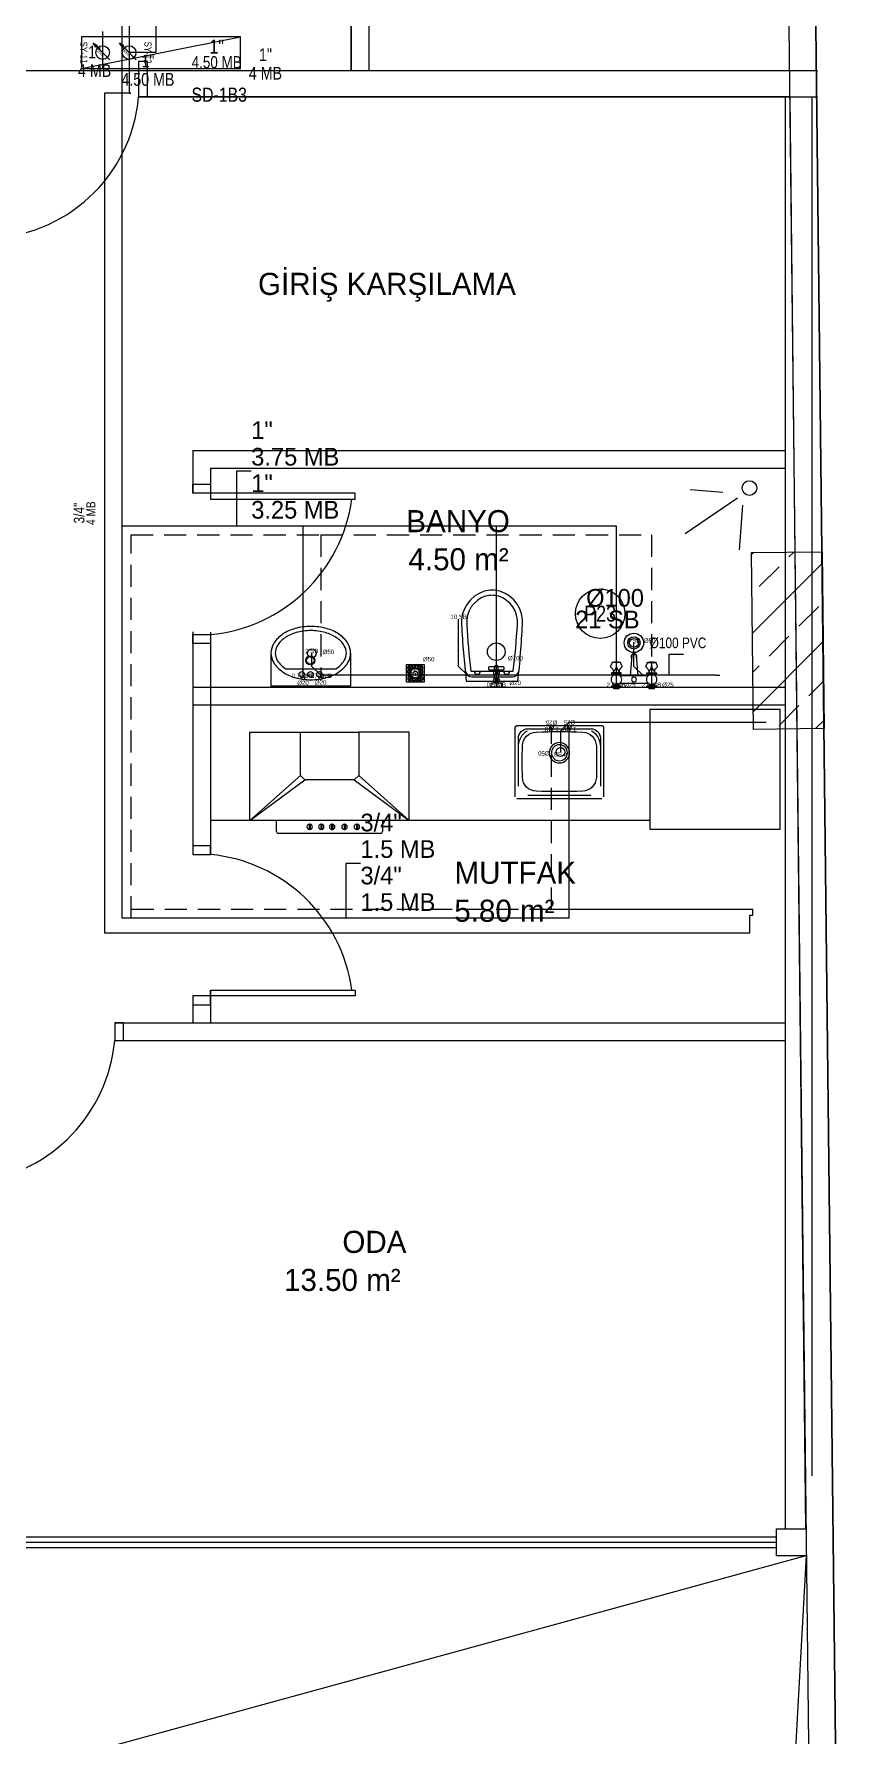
# Model space of a CAD drawing. Header units: centimetres. Extents: x 247996 to 315152, y -468471 to -440326.
# Drawn here: x 256043 to 256500, y -442834 to -441872 of the extents above; entities that cross this region are included whole.
import ezdxf
from ezdxf.enums import TextEntityAlignment as Align

# ---------------------------------------------------------------- set-up
doc = ezdxf.new("R2010")
doc.units = ezdxf.units.CM
doc.linetypes.add('0', pattern=[500, 500])
doc.linetypes.add('BASMA HATTI', pattern=[0.375, 0.25, -0.125])
for name, color, linetype in [('SCOTT-MD-YUK-BIRIMI', 7, 'CONTINUOUS'), ('SCOTT-MKDU0', 50, 'CONTINUOUS'), ('SCOTT-MTY-PISSU-KOLON', 211, 'Continuous'), ('SCOTT-MTY-PISSU-KOLONNO', 211, 'Continuous'), ('SCOTT-MTY-SAYAC', 3, 'Continuous'), ('SCOTT-MTY-SIRKULASYON-BORU', 31, 'Continuous'), ('SCOTT-MTY-TEFRIS', 15, 'CONTINUOUS'), ('SCOTT-MTY-VANA', 1, 'Continuous'), ('SCOTT-MTY-YUK-BIRIMI', 7, 'CONTINUOUS')]:
    doc.layers.add(name, color=color, linetype=linetype)
for name, color, linetype, lineweight in [('SCOTT-MTY-PISSU-BORU-TAVANDAN', 6, 'PISSU HATTI', 30), ('SCOTT-MTY-PISSU-CAP', 211, 'CONTINUOUS', 30), ('SCOTT-MTY-SICAKSU-BORU', 1, 'BASMA HATTI', 30), ('SCOTT-MTY-SOGUKSU-BORU', 5, '0', 30), ('SCOTT-MTY-TEMIZSU-CAP', 101, 'CONTINUOUS', 30)]:
    doc.layers.add(name, color=color, linetype=linetype, lineweight=lineweight)
doc.styles.add('CAP', font='wturkce.SHX', dxfattribs={"width": 0.65})
doc.styles.add('MtXpl_Comic_Sans_MS', font='comic.ttf')
doc.styles.add('MTY_CAP', font='wturkce.SHX', dxfattribs={"width": 0.65})
doc.styles.add('ROTAS', font='arial.ttf')
doc.linetypes.add('PISSU HATTI', pattern='A,0.5,0.5,["(",Standard,S=0.1,R=0,X=-0.01,Y=-0.036],-0.05', length=0.9)

# ---------------------------------------------------------------- blocks, each defined once
blk = doc.blocks.new('T-DOLAP')
blk.add_line((-45, -9), (45, 9))
blk.add_lwpolyline([(-45, -9), (45, -9), (45, 9), (-45, 9)], close=True)
blk = doc.blocks.new('MTY-SU SAYACI')
at = {"layer": 'SCOTT-MTY-VANA'}
blk.add_hatch(color=256, dxfattribs=at).paths.add_polyline_path([(9.8, 9.8), (5.6, 7), (7, 5.6)])
for p, q in [((-7.3, -7.3), (6.3, 6.3)), ((5.6, 7), (9.8, 9.8)), ((7, 5.6), (5.6, 7)), ((7, 5.6), (9.8, 9.8))]:
    blk.add_line(p, q, dxfattribs=at)
blk.add_circle((0, 0), 7, dxfattribs=at)
blk.add_attdef('CAP', (-2.3, -1.2), '', height=2.5, rotation=45, dxfattribs=at)
blk = doc.blocks.new('T-KOLON-P')
for radius in [5.5, 3.5]:
    blk.add_circle((0, 0), radius)
blk = doc.blocks.new('SUZGEC1')
at = {"layer": 'SCOTT-MTY-TEFRIS'}
blk.add_lwpolyline([(-5, -5), (-5, 5), (5, 5), (5, -5)], close=True, dxfattribs=at)
for points in [[(-4.33, 3.86), (-1.99, 1.52, 0.029484), (-2.15, 1.27), (-4.33, 2.48)], [(-2.48, 0.33), (-4.33, 0.33), (-4.33, 1.72), (-2.41, 0.65, 0.032775)], [(-3.86, 4.33), (-2.48, 4.33), (-1.27, 2.15, 0.029484), (-1.52, 1.99)], [(-0.65, 2.41, -0.032775), (-0.33, 2.48), (-0.33, 4.33), (-1.72, 4.33)], [(0.33, 2.48), (0.33, 4.33), (1.72, 4.33), (0.65, 2.41, 0.032775)], [(1.27, 2.15), (2.48, 4.33), (3.86, 4.33), (1.52, 1.99, 0.029484)], [(4.33, 3.86), (1.99, 1.52, -0.029484), (2.15, 1.27), (4.33, 2.48)], [(4.33, 0.33), (4.33, 1.72), (2.41, 0.65, -0.032775), (2.48, 0.33)], [(-2.48, -0.33), (-4.33, -0.33), (-4.33, -1.72), (-2.41, -0.65, -0.032775)], [(-4.33, -3.86), (-1.99, -1.52, -0.029484), (-2.15, -1.27), (-4.33, -2.48)], [(-3.86, -4.33), (-2.48, -4.33), (-1.27, -2.15, -0.029484), (-1.52, -1.99)], [(-0.33, -4.33), (-1.72, -4.33), (-0.65, -2.41, 0.032775), (-0.33, -2.48)], [(0.33, -2.48), (0.33, -4.33), (1.72, -4.33), (0.65, -2.41, -0.032775)], [(2.48, -4.33), (1.27, -2.15, 0.029484), (1.52, -1.99), (3.86, -4.33)], [(4.33, -2.48), (4.33, -3.86), (1.99, -1.52, 0.029484), (2.15, -1.27)], [(4.33, -0.33), (4.33, -1.72), (2.41, -0.65, 0.032775), (2.48, -0.33)]]:
    blk.add_lwpolyline(points, format="xyb", close=True, dxfattribs=at)
blk.add_circle((0, 0), 1.25, dxfattribs=at)
at = {"layer": 'SCOTT-MD-YUK-BIRIMI', "color": 6, "style": 'CAP'}
blk.add_attdef('PS', text='', height=2.5, dxfattribs=at).set_placement((0, 0), align=Align.CENTER)
blk.add_attdef('PSCP', (4.29, 6.72), '', height=2.5, dxfattribs=at)
blk = doc.blocks.new('EVIYE1')
at = {"layer": 'SCOTT-MTY-TEFRIS', "color": 6}
blk.add_circle((0, 15), 2.5, dxfattribs=at)
at = {"layer": 'SCOTT-MTY-TEFRIS', "color": 3, "ltscale": 10}
blk.add_circle((-5, 1), 1, dxfattribs=at)
at = {"layer": 'SCOTT-MTY-TEFRIS', "color": 1, "ltscale": 10}
blk.add_circle((5, 1), 1, dxfattribs=at)
at = {"layer": 'SCOTT-MD-YUK-BIRIMI', "color": 6, "style": 'CAP'}
blk.add_attdef('PS', text='', height=2.5, dxfattribs=at).set_placement((0, 15), align=Align.CENTER)
blk.add_attdef('PSCP', (6.08, 14.48), '', height=2.5, dxfattribs=at)
at = {"layer": 'SCOTT-MD-YUK-BIRIMI', "color": 3, "style": 'CAP'}
for tag, p in [('SO', (-5, 1)), ('SOCP', (-5, -2.99))]:
    blk.add_attdef(tag, text='', height=2.5, dxfattribs=at).set_placement(p, align=Align.CENTER)
at = {"layer": 'SCOTT-MD-YUK-BIRIMI', "color": 1, "style": 'CAP'}
for tag, p in [('SC', (5, 1)), ('SCCP', (5, -2.8))]:
    blk.add_attdef(tag, text='', height=2.5, dxfattribs=at).set_placement(p, align=Align.CENTER)
blk = doc.blocks.new('KLOZET1')
at = {"layer": 'SCOTT-MTY-TEFRIS', "color": 15}
blk.add_lwpolyline([(-3.88, 11.44, 0.414214), (-4.52, 10.8), (-4.52, 10.3, 0.414214), (-3.88, 9.66), (3.88, 9.66, 0.414214), (4.52, 10.3), (4.52, 10.8, 0.414214), (3.88, 11.44)], format="xyb", close=True, dxfattribs=at)
at = {"layer": 'SCOTT-MTY-TEFRIS', "color": 15, "elevation": 0}
for points in [[(-1, 10.3), (-1, 10.8, -0.414214), (-0.36, 11.44)], [(1, 10.3), (1, 10.8, 0.414214), (0.36, 11.44)]]:
    blk.add_lwpolyline(points, format="xyb", dxfattribs=at)
at = {"layer": 'SCOTT-MTY-TEFRIS', "color": 15}
for points in [[(-0.76, 11.45), (0.76, 11.45), (0.76, 11.98), (-0.76, 11.98)], [(-0.76, 8.88), (0.76, 8.88), (0.76, 9.66), (-0.76, 9.66)], [(3, 0), (-3, 0), (-3, 2.32), (3, 2.32)]]:
    blk.add_lwpolyline(points, close=True, dxfattribs=at)
for points in [[(-1.61, 8.64), (-1.61, 7.54)], [(-1.61, 4.45), (-1.61, 3.35)], [(-1.35, 3.17), (-1.35, 2.32), (1.42, 2.32), (1.42, 3.17)], [(-1.21, 7.21), (-1.21, 4.8)], [(1.13, 8.88), (-1.06, 8.88)], [(-1.06, 7.3), (1.13, 7.3)], [(1.13, 4.69), (-1.06, 4.69)], [(-1.06, 3.11), (1.13, 3.11)], [(-0.51, 8.64), (-0.51, 7.54)], [(-0.51, 4.45), (-0.51, 3.35)], [(0.58, 8.64), (0.58, 7.54)], [(0.58, 4.45), (0.58, 3.35)], [(1.28, 4.8), (1.28, 5.24), (1.28, 7.21)], [(1.68, 8.64), (1.68, 7.54)], [(1.68, 4.45), (1.68, 3.35)]]:
    blk.add_lwpolyline(points, dxfattribs=at)
at = {"layer": 'SCOTT-MTY-TEFRIS', "color": 6}
blk.add_circle((0, 20), 5, dxfattribs=at)
at = {"layer": 'SCOTT-MTY-TEFRIS', "color": 15}
for centre, radius, start, end in [((-0.36, 10.3, 0), 0.641, 179.99985, 270.00006), ((0.36, 10.3, 0), 0.641, 270.00006, 0), ((-1.06, 8.15), 0.734, 41.75917, 138.24096), ((-1.06, 8.03), 0.734, 221.7593, 318.24081), ((-1.06, 3.96), 0.734, 41.75917, 138.24096), ((-1.06, 3.84), 0.734, 221.7593, 318.24081), ((0.04, 8.15), 0.734, 41.75917, 138.24096), ((0.04, 8.03), 0.734, 221.7593, 318.24081), ((0.04, 3.96), 0.734, 41.75917, 138.24096), ((0.04, 3.84), 0.734, 221.7593, 318.24081), ((1.13, 8.15), 0.734, 41.75917, 138.24096), ((1.13, 8.03), 0.734, 221.7593, 318.24081), ((1.13, 3.96), 0.734, 41.75917, 138.24096), ((1.13, 3.84), 0.734, 221.7593, 318.24081)]:
    blk.add_arc(centre, radius, start, end, dxfattribs=at)
at = {"layer": 'SCOTT-MD-YUK-BIRIMI', "color": 6, "style": 'CAP'}
blk.add_attdef('PS', text='', height=2.5, dxfattribs=at).set_placement((0, 20), align=Align.CENTER)
blk.add_attdef('PSCP', (6.63, 15.09), '', height=2.5, dxfattribs=at)
at = {"layer": 'SCOTT-MD-YUK-BIRIMI', "color": 3, "style": 'CAP'}
blk.add_attdef('SO', text='', height=2.5, dxfattribs=at).set_placement((0, 0.13), align=Align.CENTER)
blk.add_attdef('SOCP', (7.43, 1.09), '', height=2.5, dxfattribs=at)
blk = doc.blocks.new('LAVABO1')
at = {"layer": 'SCOTT-MTY-TEFRIS', "color": 6}
blk.add_circle((0, 15), 2.5, dxfattribs=at)
at = {"layer": 'SCOTT-MTY-TEFRIS', "color": 3, "ltscale": 10}
blk.add_circle((-5, 1), 1, dxfattribs=at)
at = {"layer": 'SCOTT-MTY-TEFRIS', "color": 1, "ltscale": 10}
blk.add_circle((5, 1), 1, dxfattribs=at)
at = {"layer": 'SCOTT-MD-YUK-BIRIMI', "color": 6, "style": 'CAP'}
blk.add_attdef('PS', text='', height=2.5, dxfattribs=at).set_placement((0, 15), align=Align.CENTER)
blk.add_attdef('PSCP', (6.08, 14.48), '', height=2.5, dxfattribs=at)
at = {"layer": 'SCOTT-MD-YUK-BIRIMI', "color": 3, "style": 'CAP'}
for tag, p in [('SO', (-5, 1)), ('SOCP', (-5, -2.99))]:
    blk.add_attdef(tag, text='', height=2.5, dxfattribs=at).set_placement(p, align=Align.CENTER)
at = {"layer": 'SCOTT-MD-YUK-BIRIMI', "color": 1, "style": 'CAP'}
for tag, p in [('SC', (5, 1)), ('SCCP', (5, -2.8))]:
    blk.add_attdef(tag, text='', height=2.5, dxfattribs=at).set_placement(p, align=Align.CENTER)
blk = doc.blocks.new('DUS TEKNESI1')
at = {"layer": 'SCOTT-MTY-TEFRIS'}
for points in [[(-10, 13.89), (-10, 12.2, -0.146062), (-11.33, 8.88, 0.113221), (-13.28, 11.48, -0.416893), (-13.31, 11.96)], [(-6.69, 11.96, -0.17585), (-7.51, 13.89), (-12.49, 13.89, -0.17585), (-13.31, 11.96)], [(0, 18.37), (-0.63, 18.37, 0.391322), (-1.29, 17.76), (-2.2, 6.27)], [(0, 18.37), (0.63, 18.37, -0.391322), (1.29, 17.76), (2.2, 6.27)], [(6.69, 11.96, 0.17585), (7.51, 13.89), (12.49, 13.89, 0.17585), (13.31, 11.96)], [(10, 13.89), (10, 12.2, 0.146062), (11.33, 8.88, -0.113221), (13.28, 11.48)], [(-12.77, 0.5), (-12.77, 0), (-10, 0), (-7.23, 0), (-7.23, 0.5, 0.153746), (-12.77, 0.5), (-10, 0.5), (-7.23, 0.5)], [(-8.61, 6.88, -0.601952), (-8.61, 1.65), (-8.61, 0.83)], [(8.61, 6.88, 0.601952), (8.61, 1.65), (11.39, 1.65, 0.601952), (11.39, 6.88)], [(12.77, 0.5), (12.77, 0), (10, 0), (7.23, 0), (7.23, 0.5, -0.153746), (12.77, 0.5), (10, 0.5), (7.23, 0.5)]]:
    blk.add_lwpolyline(points, format="xyb", dxfattribs=at)
for points in [[(-12.77, 7.51), (-10, 7.51), (-7.23, 7.51), (-7.23, 8.01), (-10, 8.01), (-12.77, 8.01)], [(-8.61, 0), (-8.61, -1.03), (-11.39, -1.03), (-11.39, 0)], [(12.77, 7.51), (10, 7.51), (7.23, 7.51), (7.23, 8.01), (10, 8.01), (12.77, 8.01)], [(11.39, 0), (11.39, -1.03), (8.61, -1.03), (8.61, 0)]]:
    blk.add_lwpolyline(points, close=True, dxfattribs=at)
for points in [[(-11.64, 9.5), (-11.64, 8.01)], [(-11.39, 7.51), (-11.39, 6.88), (-8.61, 6.88)], [(-8.61, 1.65), (-11.39, 1.65), (-11.39, 0.83)], [(-8.61, 7.51), (-8.61, 6.88)], [(-8.36, 9.5), (-8.36, 8.01)], [(7.82, 6.27), (-7.82, 6.27)], [(-7.82, 2.27), (7.82, 2.27)], [(8.36, 9.5), (8.36, 8.01)], [(11.39, 7.51), (11.39, 6.88), (8.61, 6.88)], [(8.61, 7.51), (8.61, 6.88)], [(8.61, 1.65), (8.61, 0.83)], [(11.39, 1.65), (11.39, 0.83)], [(11.64, 9.5), (11.64, 8.01)]]:
    blk.add_lwpolyline(points, dxfattribs=at)
at = {"layer": 'SCOTT-MTY-TEFRIS', "color": 6}
blk.add_circle((0, 25), 2.5, dxfattribs=at)
at = {"layer": 'SCOTT-MTY-TEFRIS'}
for centre, radius, start, end in [((-9.99, 2.25), 11.85, 79.4131, 100.58675), ((-3.77, 12.76), 6.25, 185.20803, 218.44761), ((-2.03, 5.93), 7.27, 130.25508, 156.09376), ((-6.95, 11.74), 0.344, 310.56547, 41.0891), ((0, 17.2), 1.6, 330.69749, 209.30263), ((6.95, 11.74), 0.344, 138.91075, 229.43465), ((2.03, 5.93), 7.27, 23.90632, 49.74465), ((9.99, 2.25), 11.85, 79.4131, 100.58675), ((3.77, 12.76), 6.25, 321.55251, 354.79208), ((13.05, 11.74), 0.344, 310.56547, 41.0891), ((-10, 4.27), 2.96, 117.90841, 242.09186), ((0, 4.27), 1.37, 90.00021, 270.00006), ((0, 4.27), 1.37, 270.00006, 90.00021)]:
    blk.add_arc(centre, radius, start, end, dxfattribs=at)
at = {"layer": 'SCOTT-MD-YUK-BIRIMI', "color": 6, "style": 'CAP'}
blk.add_attdef('PS', text='', height=2.5, dxfattribs=at).set_placement((0, 25), align=Align.CENTER)
blk.add_attdef('PSCP', (5.6, 25), '', height=2.5, dxfattribs=at)
at = {"layer": 'SCOTT-MD-YUK-BIRIMI', "color": 3, "style": 'CAP'}
blk.add_attdef('SO', text='', height=2.5, dxfattribs=at).set_placement((-10, 0), align=Align.CENTER)
blk.add_attdef('SOCP', (-5.56, 0), '', height=2.5, dxfattribs=at)
at = {"layer": 'SCOTT-MD-YUK-BIRIMI', "color": 1, "style": 'CAP'}
blk.add_attdef('SC', text='', height=2.5, dxfattribs=at).set_placement((10, 0), align=Align.CENTER)
blk.add_attdef('SCCP', (15.92, 0), '', height=2.5, dxfattribs=at)
blk = doc.blocks.new('MTY-PIS SU CAP SB')
at = {"layer": 'SCOTT-MTY-PISSU-CAP'}
for p, q in [((0.833, 1.167), (0, 1.167)), ((0, 1.167), (0, 0))]:
    blk.add_line(p, q, dxfattribs=at)
at = {"layer": 'SCOTT-MTY-PISSU-CAP', "style": 'MTY_CAP', "width": 0.65}
blk.add_attdef('PSCP', text='', height=1, dxfattribs=at).set_placement((0.833, 1.79), align=Align.MIDDLE_LEFT)
at = {"layer": 'SCOTT-MTY-YUK-BIRIMI', "color": 211, "style": 'MTY_CAP', "width": 0.65}
blk.add_attdef('PS', text='', height=1, dxfattribs=at).set_placement((0.833, 0.566), align=Align.MIDDLE_LEFT)
blk = doc.blocks.new('MTY-TEMIZ SU CAP MB')
at = {"layer": 'SCOTT-MTY-TEMIZSU-CAP'}
for p, q in [((0.833, 3.096), (0, 3.096)), ((0, 3.096), (0, 0))]:
    blk.add_line(p, q, dxfattribs=at)
at = {"layer": 'SCOTT-MTY-TEMIZSU-CAP', "style": 'MTY_CAP', "width": 0.65}
for tag, p in [('SOCP', (0.833, 5.417)), ('SCCP', (0.833, 2.417))]:
    blk.add_attdef(tag, text='', height=1, dxfattribs=at).set_placement(p, align=Align.MIDDLE_LEFT)
at = {"layer": 'SCOTT-MTY-YUK-BIRIMI', "color": 101, "style": 'MTY_CAP', "width": 0.65}
for tag, p in [('SO', (0.833, 3.917)), ('SC', (0.833, 0.917))]:
    blk.add_attdef(tag, text='', height=1, dxfattribs=at).set_placement(p, align=Align.MIDDLE_LEFT)

msp = doc.modelspace()

# ---------------------------------------------------------------- linework, layer by layer
at = {"layer": 'SCOTT-MKDU0', "color": 8, "ltscale": 0.03}
for p, q in [((256500.06, -443160.12), (256469.76, -440514.39)), ((256469.76, -440514.39), (256500.06, -443160.12)), ((256485.05, -443159.51), (256454.93, -440529.34)), ((256222.6, -441892.11), (256222.6, -441742.11)), ((256222.6, -441861.93), (256222.6, -441892.11)), ((256232.6, -441861.93), (256232.6, -441892.11)), ((254967.95, -441892.11), (256222.6, -441892.11)), ((256102.31, -441892.11), (256486.22, -441892.11)), ((256102.31, -441907.11), (256486.4, -441907.11)), ((256470.71, -441907.11), (256102.31, -441907.11)), ((256467.95, -441907.11), (256467.95, -442717.11)), ((256479.64, -442717.11), (256470.71, -441907.11)), ((256482.95, -441907.11), (256482.95, -442687.11)), ((256132.95, -442107.11), (256467.95, -442107.11)), ((256132.95, -442107.11), (256132.95, -442131.2)), ((256142.95, -442117.11), (256467.95, -442117.11)), ((256142.95, -442117.11), (256142.95, -442134.52)), ((256441.04, -442134.06), (256411.47, -442154.27)), ((256432.62, -442130.82), (256414.25, -442129.4)), ((256443.83, -442137.96), (256441.87, -442163.33)), ((256448.94, -442164.83), (256488.94, -442164.37)), ((256470.11, -442167.22), (256472.78, -442164.55)), ((256488.94, -442164.37), (256490.09, -442264.36)), ((256450.09, -442264.82), (256448.94, -442164.83)), ((256448.96, -442165.92), (256450.07, -442164.81)), ((256449.47, -442210.32), (256489.02, -442170.77)), ((256453.27, -442184.06), (256464.5, -442172.84)), ((256475.72, -442206.51), (256486.95, -442195.29)), ((256132.95, -442209.73), (256132.95, -442335.64)), ((256142.95, -442209.77), (256142.95, -442335.64)), ((256458.88, -442223.35), (256470.11, -442212.13)), ((256177.2, -442221.66), (256177.2, -442240.32)), ((256222.23, -442221.66), (256222.23, -442240.32)), ((256449.97, -442254.71), (256489.52, -442215.16)), ((256213.77, -442230.69), (256185.67, -442230.69)), ((256449.72, -442232.51), (256453.27, -442228.96)), ((256132.95, -442240.88), (256467.95, -442240.88)), ((256222.23, -442240.32), (256177.2, -442240.32)), ((256481.33, -442245.8), (256489.78, -442237.36)), ((256132.95, -442250.88), (256467.95, -442250.88)), ((256465.09, -442253.65), (256391.47, -442253.65)), ((256391.47, -442253.65), (256391.47, -442321.34)), ((256464.5, -442262.64), (256475.72, -442251.41)), ((256465.09, -442321.34), (256465.09, -442253.65)), ((256485.17, -442264.42), (256490.03, -442259.55)), ((256165.32, -442266.35), (256193.82, -442266.35)), ((256165.32, -442316.35), (256165.32, -442266.35)), ((256255.32, -442266.35), (256226.82, -442266.35)), ((256255.32, -442316.35), (256255.32, -442266.35)), ((256315.29, -442303.07), (256315.29, -442263.64)), ((256316.29, -442262.64), (256364.29, -442262.64)), ((256317.14, -442296.92), (256317.14, -442269.79)), ((256322.44, -442264.49), (256358.14, -442264.49)), ((256363.44, -442269.79), (256363.44, -442296.92)), ((256365.29, -442263.64), (256365.29, -442303.07)), ((256490.09, -442264.36), (256450.09, -442264.82)), ((256193.82, -442290.85), (256165.32, -442316.35)), ((256165.32, -442316.35), (256196.32, -442293.35)), ((256224.32, -442293.35), (256255.32, -442316.35)), ((256255.32, -442316.35), (256226.82, -442290.85)), ((256364.29, -442304.07), (256316.29, -442304.07)), ((256358.14, -442302.22), (256322.44, -442302.22)), ((256391.47, -442316.34), (256142.95, -442316.34)), ((256391.47, -442316.34), (256142.95, -442316.34)), ((256255.32, -442316.35), (256165.32, -442316.35)), ((256180.3, -442322.65), (256180.3, -442316.35)), ((256198.76, -442318.4), (256198.76, -442320.97)), ((256198.76, -442318.4), (256199.38, -442318.4)), ((256199.38, -442318.4), (256199.38, -442320.97)), ((256205.35, -442318.4), (256205.35, -442320.97)), ((256205.35, -442318.4), (256205.97, -442318.4)), ((256205.97, -442318.4), (256205.97, -442320.97)), ((256211.5, -442318.4), (256211.5, -442320.97)), ((256211.5, -442318.4), (256212.12, -442318.4)), ((256212.12, -442318.4), (256212.12, -442320.97)), ((256218.49, -442318.4), (256218.49, -442320.97)), ((256218.49, -442318.4), (256219.11, -442318.4)), ((256219.11, -442318.4), (256219.11, -442320.97)), ((256225.49, -442318.4), (256225.49, -442320.97)), ((256225.49, -442318.4), (256226.1, -442318.4)), ((256226.1, -442318.4), (256226.1, -442320.97)), ((256240.3, -442316.35), (256240.3, -442322.65)), ((256239.3, -442323.65), (256181.3, -442323.65)), ((256198.76, -442320.97), (256198.76, -442321.49)), ((256199.38, -442321.49), (256198.76, -442321.49)), ((256199.38, -442320.97), (256199.38, -442321.49)), ((256205.35, -442320.97), (256205.35, -442321.49)), ((256205.97, -442321.49), (256205.35, -442321.49)), ((256205.97, -442320.97), (256205.97, -442321.49)), ((256211.5, -442320.97), (256211.5, -442321.49)), ((256211.5, -442321.49), (256212.12, -442321.49)), ((256212.12, -442320.97), (256212.12, -442321.49)), ((256218.49, -442320.97), (256218.49, -442321.48)), ((256218.49, -442321.49), (256219.11, -442321.49)), ((256219.11, -442320.97), (256219.11, -442321.49)), ((256225.49, -442320.97), (256225.49, -442321.48)), ((256225.49, -442321.49), (256226.1, -442321.49)), ((256226.1, -442320.97), (256226.1, -442321.49)), ((256391.47, -442321.34), (256465.09, -442321.34)), ((256142.95, -442412.32), (256142.95, -442430.88)), ((256132.95, -442415.64), (256132.95, -442430.88)), ((256088.84, -442430.88), (256467.95, -442430.88)), ((256088.84, -442440.88), (256467.95, -442440.88)), ((256009.61, -442721.61), (256462.95, -442721.61)), ((256462.95, -442717.11), (256479.64, -442717.11)), ((256462.95, -442717.11), (256462.95, -442732.11)), ((256462.95, -442717.11), (256479.64, -442717.11)), ((255131.12, -443102.11), (256479.81, -442732.11)), ((256009.61, -442724.61), (256462.95, -442724.61)), ((256009.61, -442727.61), (256462.95, -442727.61)), ((256479.81, -442732.11), (256459.53, -443102.11)), ((256462.95, -442732.11), (256479.81, -442732.11))]:
    msp.add_line(p, q, dxfattribs=at)
for points in [[(256107.31, -441887.11), (256102.31, -441887.11), (256102.31, -441907.11), (256107.31, -441907.11), (256107.31, -441887.11)], [(256107.31, -441887.11), (256102.31, -441887.11), (256102.31, -441907.11), (256107.31, -441907.11), (256107.31, -441887.11)], [(256107.31, -441887.11), (256102.31, -441887.11), (256102.31, -441907.11), (256107.31, -441907.11), (256107.31, -441887.11)], [(256132.95, -442131.2), (256132.95, -442126.2), (256142.95, -442126.2), (256142.95, -442131.2), (256132.95, -442131.2)], [(256132.95, -442216.2), (256132.95, -442211.2), (256142.95, -442211.2), (256142.95, -442216.2), (256132.95, -442216.2)], [(256132.95, -442330.64), (256132.95, -442335.64), (256142.95, -442335.64), (256142.95, -442330.64), (256132.95, -442330.64)], [(256132.95, -442415.64), (256132.95, -442420.64), (256142.95, -442420.64), (256142.95, -442415.64), (256132.95, -442415.64)], [(256093.84, -442430.88), (256088.84, -442430.88), (256088.84, -442440.88), (256093.84, -442440.88), (256093.84, -442430.88)]]:
    msp.add_lwpolyline(points, dxfattribs=at)
for points in [[(256142.95, -442131.2), (256142.95, -442134.52), (256224.82, -442134.52), (256224.82, -442131.2)], [(256142.95, -442415.64), (256142.95, -442412.32), (256224.82, -442412.32), (256224.82, -442415.64)]]:
    msp.add_lwpolyline(points, close=True, dxfattribs=at)
for points in [[(256316.79, -442237.47, 0.01664), (256319.4, -442205.64, 0.351622), (256306.62, -442186.72, 0.068714), (256302.2, -442186.11, 0.068714), (256297.78, -442186.72, 0.351622), (256284.99, -442205.64, 0.01664), (256287.61, -442237.47)], [(256314.22, -442231.9, 0.016866), (256316.53, -442205.45, 0.351778), (256305.8, -442189.48, 0.068022), (256302.2, -442188.99, 0.068022), (256298.59, -442189.48, 0.351778), (256287.87, -442205.45, 0.016866), (256290.18, -442231.9)]]:
    msp.add_lwpolyline(points, format="xyb", close=True, dxfattribs=at)
msp.add_lwpolyline([(256287.33, -442232.02, 0.389191), (256290.68, -442235.09), (256302.2, -442235.09), (256313.72, -442235.09, 0.389191), (256317.07, -442232.02, 0.389191)], format="xyb", dxfattribs=at)
for centre, radius in [((256447.74, -442128.31, 51), 4.14), ((256199.47, -442225.78), 2.52), ((256199.47, -442225.78), 2.12), ((256194.6, -442233.72), 1.56), ((256199.52, -442233.72), 1.56), ((256204.57, -442233.72), 1.56)]:
    msp.add_circle(centre, radius, dxfattribs=at)
for centre, radius, start, end in [((256015.06, -441899.45), 87.59, 270.36866, 354.98091), ((256015.06, -441899.45), 87.59, 270.36866, 354.98091), ((256015.06, -441899.45), 87.59, 270.36866, 354.98091), ((256134.72, -442122.64), 88.95, 275.30809, 352.32526), ((256193.37, -442225.27), 17.19, 123.83466, 148.28659), ((256197.2, -442230.99), 24.08, 105.51757, 123.83466), ((256197.2, -442230.99), 21.68, 105.51757, 123.83466), ((256199.72, -442240.04), 33.47, 90, 105.51757), ((256199.72, -442240.04), 31.07, 90, 105.51757), ((256199.72, -442240.04), 33.47, 74.48243, 90), ((256199.72, -442240.04), 31.07, 74.48243, 90), ((256202.23, -442230.99), 21.68, 56.16534, 74.48243), ((256202.23, -442230.99), 24.08, 56.16534, 74.48243), ((256206.06, -442225.27), 17.19, 31.71341, 56.16534), ((256187.53, -442221.66), 10.33, 148.28659, 180), ((256187.53, -442221.66), 10.33, 180, 211.71341), ((256187.53, -442221.66), 7.93, 148.28659, 180), ((256187.53, -442221.66), 7.93, 180, 211.71341), ((256193.37, -442225.27), 14.8, 123.83466, 148.28659), ((256206.06, -442225.27), 14.8, 31.71341, 56.16534), ((256211.9, -442221.66), 7.93, 0, 31.71341), ((256211.9, -442221.66), 7.93, 328.28659, 0), ((256211.9, -442221.66), 10.33, 0, 31.71341), ((256211.9, -442221.66), 10.33, 328.28659, 0), ((256193.37, -442218.06), 17.19, 211.71341, 236.16534), ((256193.37, -442218.06), 14.8, 211.71341, 238.62326), ((256206.06, -442218.06), 14.8, 301.37674, 328.28659), ((256206.06, -442218.06), 17.19, 303.83466, 328.28659), ((256293.89, -442231.9), 1.78, 180, 0), ((256310.5, -442231.9), 1.78, 180, 0), ((256197.2, -442212.33), 24.08, 236.16534, 254.48243), ((256199.72, -442203.29), 33.47, 254.48243, 270), ((256199.72, -442203.29), 33.47, 270, 285.51757), ((256202.23, -442212.33), 24.08, 285.51757, 303.83466), ((256199.05, -442319.96), 1.54, 100.57538, 259.46205), ((256199.05, -442319.96), 1.54, 282.6235, 77.37669), ((256205.63, -442319.96), 1.54, 100.57538, 259.46205), ((256205.63, -442319.96), 1.54, 282.6235, 77.37669), ((256211.78, -442319.96), 1.54, 100.57538, 259.46205), ((256211.78, -442319.96), 1.54, 282.6235, 77.37669), ((256218.77, -442319.96), 1.54, 100.57538, 259.46205), ((256218.77, -442319.96), 1.54, 282.6235, 77.37669), ((256225.77, -442319.96), 1.54, 100.57538, 259.46205), ((256225.77, -442319.96), 1.54, 282.6235, 77.37669), ((256181.3, -442322.65), 1, 180, 270), ((256239.3, -442322.65), 1, 270, 0), ((256134.72, -442424.2), 88.95, 7.67474, 84.69191), ((256000.27, -442432.65), 88.95, 277.67474, 354.69191)]:
    msp.add_arc(centre, radius, start, end, dxfattribs=at)
at = {"layer": 'SCOTT-MKDU0', "color": 8, "ltscale": 0.03, "extrusion": (0, 0, -1)}
for centre, major_axis, start_param, end_param in [((256316.29, -442263.64), (0.707, 0.707), 3.926991, 5.497787), ((256322.44, -442269.79), (-3.75, 3.75), 5.497787, 7.068583), ((256327.29, -442274.31), (-7.14, 7.14), 5.524757, 6.541187), ((256327.41, -442274.32), (-5.66, 5.66), 5.524757, 7.028844), ((256340.29, -442598.32), (332.25, 0), 4.67265, 4.752129), ((256353.17, -442274.32), (-5.66, 5.66), 0.825137, 2.329224), ((256358.14, -442269.79), (3.75, 3.75), -0.785398, 0.785398), ((256353.29, -442274.31), (7.14, 7.14), -0.258001, 0.758428), ((256364.29, -442263.64), (0.707, 0.707), -0.785398, 0.785398), ((256651.54, -442283.07), (-234.94, 234.94), 5.470817, 5.524757), ((256340.29, -442278.07), (-4.07, 4.07), 3.926991, 10.210176), ((256340.29, -442278.07), (-3.18, 3.18), 3.926991, 10.210176), ((256029.04, -442283.07), (234.94, 234.94), 0.758428, 0.812368), ((256327.41, -442291.81), (5.66, 5.66), 2.395934, 3.900021), ((256353.17, -442291.81), (5.66, 5.66), 0.812368, 2.316455), ((256340.29, -441967.82), (332.25, 0), 1.531058, 1.610536)]:
    msp.add_ellipse(centre, major_axis=major_axis, ratio=1, start_param=start_param, end_param=end_param, dxfattribs=at)
at = {"layer": 'SCOTT-MKDU0', "color": 8, "ltscale": 0.03, "invisible_edges": 1}
for points in [[(256226.82, -442290.85), (256193.82, -442290.85), (256193.82, -442266.35), (256226.82, -442266.35)], [(256193.82, -442290.85), (256226.82, -442290.85), (256224.32, -442293.35), (256196.32, -442293.35)]]:
    msp.add_3dface(points, dxfattribs=at)
at = {"layer": 'SCOTT-MTY-PISSU-BORU-TAVANDAN', "ltscale": 50}
for points in [[(256288.31, -442234.21), (256283.31, -442229.21), (256283.31, -442202.43)], [(256205.29, -442234.21), (256200.29, -442229.21), (256200.29, -442221.76)], [(256387.45, -442234.21), (256382.45, -442229.21), (256382.45, -442215.88)], [(256258.82, -442234.21), (256205.29, -442234.21)], [(256258.82, -442234.21), (256258.82, -442233.1)], [(256288.31, -442234.21), (256258.82, -442234.21)], [(256387.45, -442234.21), (256288.31, -442234.21)], [(256428.68, -442234.21), (256387.45, -442234.21)], [(256428.68, -442234.21), (256431.07, -442234.21)], [(256345.87, -442260.93), (256340.87, -442265.93), (256340.87, -442277.64)], [(256457.26, -442260.93), (256345.87, -442260.93)]]:
    msp.add_lwpolyline(points, dxfattribs=at)
at = {"layer": 'SCOTT-MTY-PISSU-KOLONNO'}
msp.add_circle((256363.34, -442199.38), 14, dxfattribs=at)
at = {"layer": 'SCOTT-MTY-SICAKSU-BORU'}
for points in [[(256097, -441860), (256097, -441873)], [(256097, -441873), (256097, -441891)], [(256097, -441891), (256097, -441905), (256098, -441905), (256083, -441905), (256083, -442380), (256448, -442380), (256448, -442370), (256449.64, -442370), (256449.64, -442366.69)], [(256449.64, -442366.69), (256335.87, -442366.69)]]:
    msp.add_lwpolyline(points, dxfattribs=at)
at = {"layer": 'SCOTT-MTY-SICAKSU-BORU', "ltscale": 50}
for points in [[(256098.04, -442371.69), (256098.04, -442154.77), (256205.29, -442154.77)], [(256205.29, -442154.77), (256205.29, -442235.76)], [(256205.29, -442154.77), (256392.45, -442154.77)], [(256392.45, -442154.77), (256392.45, -442240.88)], [(256335.87, -442366.69), (256335.87, -442263.64)], [(256335.87, -442366.69), (256093.04, -442366.69)]]:
    msp.add_lwpolyline(points, dxfattribs=at)
at = {"layer": 'SCOTT-MTY-SIRKULASYON-BORU'}
for points in [[(256112, -441850), (256112, -441873)], [(256112, -441873), (256112, -441882), (256097, -441882)]]:
    msp.add_lwpolyline(points, dxfattribs=at)
at = {"layer": 'SCOTT-MTY-SOGUKSU-BORU', "ltscale": 50}
for points in [[(256093.04, -442149.77), (256093.04, -441842.54)], [(256093.04, -442371.69), (256093.04, -442149.77), (256195.29, -442149.77)], [(256195.29, -442149.77), (256195.29, -442235.76)], [(256195.29, -442149.77), (256304.62, -442149.77)], [(256304.62, -442149.77), (256304.62, -442240.75)], [(256304.62, -442149.77), (256372.45, -442149.77)], [(256372.45, -442149.77), (256372.45, -442240.88)], [(256345.87, -442371.69), (256345.87, -442263.64)], [(256345.87, -442371.69), (256093.04, -442371.69)]]:
    msp.add_lwpolyline(points, dxfattribs=at)
at = {"layer": 'SCOTT-MTY-SOGUKSU-BORU'}
for points in [[(256082, -441870), (256082, -441873)], [(256082, -441873), (256082, -441891)], [(256082, -441891), (256093.04, -441891)]]:
    msp.add_lwpolyline(points, dxfattribs=at)

# ---------------------------------------------------------------- block references
at = {"layer": 'SCOTT-MTY-PISSU-CAP'}
ref = msp.add_blockref('MTY-PIS SU CAP SB', (256402.14, -442234.21), dxfattribs=dict(at, xscale=10, yscale=10))
ref.add_attrib('PSCP', '%%C100', dxfattribs={"height": 10, "style": 'MTY_CAP'}).set_placement((256355.39, -442190.43), align=Align.MIDDLE_LEFT)
ref.add_attrib('PS', '21 SB', dxfattribs={"layer": 'SCOTT-MTY-YUK-BIRIMI', "height": 10, "style": 'MTY_CAP'}).set_placement((256349.2, -442202.68), align=Align.MIDDLE_LEFT)
at = {"layer": 'SCOTT-MTY-PISSU-KOLON'}
msp.add_blockref('T-KOLON-P', (256382.4, -442215.9), dxfattribs=at)
at = {"layer": 'SCOTT-MTY-SAYAC'}
msp.add_blockref('T-DOLAP', (256115, -441882), dxfattribs=at)
ref = msp.add_blockref('MTY-SU SAYACI', (256082, -441882), dxfattribs=dict(at, xscale=0.55, yscale=0.55, rotation=90))
ref.add_attrib('CAP', 'DN20', (256082.63, -441883.26), dxfattribs={"height": 1.375, "rotation": 135})
ref = msp.add_blockref('MTY-SU SAYACI', (256097, -441882), dxfattribs=dict(at, xscale=0.55, yscale=0.55, rotation=90))
ref.add_attrib('CAP', 'DN20', (256097.63, -441883.26), dxfattribs={"height": 1.375, "rotation": 135})
at = {"layer": 'SCOTT-MTY-TEMIZSU-CAP'}
ref = msp.add_blockref('MTY-TEMIZ SU CAP MB', (256157.69, -442149.77), dxfattribs=dict(at, xscale=10, yscale=10))
ref.add_attrib('SCCP', '1"', dxfattribs={"height": 10, "style": 'MTY_CAP'}).set_placement((256166.02, -442125.61), align=Align.MIDDLE_LEFT)
ref.add_attrib('SC', '3.25 MB', dxfattribs={"layer": 'SCOTT-MTY-YUK-BIRIMI', "height": 10, "style": 'MTY_CAP'}).set_placement((256166.02, -442140.61), align=Align.MIDDLE_LEFT)
ref.add_attrib('SO', '3.75 MB', dxfattribs={"layer": 'SCOTT-MTY-YUK-BIRIMI', "height": 10, "style": 'MTY_CAP'}).set_placement((256166.02, -442110.61), align=Align.MIDDLE_LEFT)
ref.add_attrib('SOCP', '1"', dxfattribs={"height": 10, "style": 'MTY_CAP'}).set_placement((256166.02, -442095.61), align=Align.MIDDLE_LEFT)
ref = msp.add_blockref('MTY-TEMIZ SU CAP MB', (256219.46, -442371.69), dxfattribs=dict(at, xscale=10, yscale=10))
ref.add_attrib('SCCP', '3/4"', dxfattribs={"height": 10, "style": 'MTY_CAP'}).set_placement((256227.79, -442347.52), align=Align.MIDDLE_LEFT)
ref.add_attrib('SC', '1.5 MB', dxfattribs={"layer": 'SCOTT-MTY-YUK-BIRIMI', "height": 10, "style": 'MTY_CAP'}).set_placement((256227.79, -442362.52), align=Align.MIDDLE_LEFT)
ref.add_attrib('SO', '1.5 MB', dxfattribs={"layer": 'SCOTT-MTY-YUK-BIRIMI', "height": 10, "style": 'MTY_CAP'}).set_placement((256227.79, -442332.52), align=Align.MIDDLE_LEFT)
ref.add_attrib('SOCP', '3/4"', dxfattribs={"height": 10, "style": 'MTY_CAP'}).set_placement((256227.79, -442317.52), align=Align.MIDDLE_LEFT)
at = {"layer": 'SCOTT-MTY-VANA'}
ref = msp.add_blockref('KLOZET1', (256304.62, -442240.88), dxfattribs=at)
ref.add_attrib('SO', '0.5 MB', dxfattribs={"layer": 'SCOTT-MD-YUK-BIRIMI', "height": 2.5, "style": 'CAP'}).set_placement((256304.62, -442240.75), align=Align.CENTER)
ref.add_attrib('PS', '10 SB', dxfattribs={"layer": 'SCOTT-MD-YUK-BIRIMI', "height": 2.5, "style": 'CAP'}).set_placement((256283.31, -442202.43), align=Align.CENTER)
ref.add_attrib('PSCP', '%%C100', (256311.24, -442225.78), dxfattribs={"layer": 'SCOTT-MD-YUK-BIRIMI', "height": 2.5, "style": 'CAP'})
ref.add_attrib('SOCP', '%%C20', (256312.04, -442239.78), dxfattribs={"layer": 'SCOTT-MD-YUK-BIRIMI', "height": 2.5, "style": 'CAP'})
ref = msp.add_blockref('LAVABO1', (256200.29, -442236.76), dxfattribs=at)
ref.add_attrib('SC', '0.75 MB', dxfattribs={"layer": 'SCOTT-MD-YUK-BIRIMI', "height": 2.5, "style": 'CAP'}).set_placement((256205.29, -442235.76), align=Align.CENTER)
ref.add_attrib('SO', '0.75 MB', dxfattribs={"layer": 'SCOTT-MD-YUK-BIRIMI', "height": 2.5, "style": 'CAP'}).set_placement((256195.29, -442235.76), align=Align.CENTER)
ref.add_attrib('PS', '2 SB', dxfattribs={"layer": 'SCOTT-MD-YUK-BIRIMI', "height": 2.5, "style": 'CAP'}).set_placement((256200.29, -442221.76), align=Align.CENTER)
ref.add_attrib('SCCP', '%%C20', dxfattribs={"layer": 'SCOTT-MD-YUK-BIRIMI', "height": 2.5, "style": 'CAP'}).set_placement((256205.29, -442239.56), align=Align.CENTER)
ref.add_attrib('PSCP', '%%C50', (256206.38, -442222.27), dxfattribs={"layer": 'SCOTT-MD-YUK-BIRIMI', "height": 2.5, "style": 'CAP'})
ref.add_attrib('SOCP', '%%C20', dxfattribs={"layer": 'SCOTT-MD-YUK-BIRIMI', "height": 2.5, "style": 'CAP'}).set_placement((256195.29, -442239.75), align=Align.CENTER)
ref = msp.add_blockref('DUS TEKNESI1', (256382.45, -442240.88), dxfattribs=at)
ref.add_attrib('SO', '2.5 MB', dxfattribs={"layer": 'SCOTT-MD-YUK-BIRIMI', "height": 2.5, "style": 'CAP'}).set_placement((256372.45, -442240.88), align=Align.CENTER)
ref.add_attrib('SC', '2.5 MB', dxfattribs={"layer": 'SCOTT-MD-YUK-BIRIMI', "height": 2.5, "style": 'CAP'}).set_placement((256392.45, -442240.88), align=Align.CENTER)
ref.add_attrib('PS', '7 SB', dxfattribs={"layer": 'SCOTT-MD-YUK-BIRIMI', "height": 2.5, "style": 'CAP'}).set_placement((256382.45, -442215.88), align=Align.CENTER)
ref.add_attrib('PSCP', '%%C50', (256388.05, -442215.88), dxfattribs={"layer": 'SCOTT-MD-YUK-BIRIMI', "height": 2.5, "style": 'CAP'})
ref.add_attrib('SCCP', '%%C25', (256398.37, -442240.88), dxfattribs={"layer": 'SCOTT-MD-YUK-BIRIMI', "height": 2.5, "style": 'CAP'})
ref.add_attrib('SOCP', '%%C25', (256376.89, -442240.88), dxfattribs={"layer": 'SCOTT-MD-YUK-BIRIMI', "height": 2.5, "style": 'CAP'})
msp.add_blockref('SUZGEC1', (256258.82, -442233.1), dxfattribs=at).add_auto_attribs({'PS': '2 SB', 'PSCP': '%%C50'})
ref = msp.add_blockref('EVIYE1', (256340.87, -442262.64), dxfattribs=dict(at, rotation=180))
ref.add_attrib('SC', '1 MB', dxfattribs={"layer": 'SCOTT-MD-YUK-BIRIMI', "height": 2.5, "rotation": 180, "style": 'CAP'}).set_placement((256335.87, -442263.64), align=Align.CENTER)
ref.add_attrib('SO', '1 MB', dxfattribs={"layer": 'SCOTT-MD-YUK-BIRIMI', "height": 2.5, "rotation": 180, "style": 'CAP'}).set_placement((256345.87, -442263.64), align=Align.CENTER)
ref.add_attrib('PS', '4 SB', dxfattribs={"layer": 'SCOTT-MD-YUK-BIRIMI', "height": 2.5, "rotation": 180, "style": 'CAP'}).set_placement((256340.87, -442277.64), align=Align.CENTER)
ref.add_attrib('SCCP', '%%C25', dxfattribs={"layer": 'SCOTT-MD-YUK-BIRIMI', "height": 2.5, "rotation": 180, "style": 'CAP'}).set_placement((256335.87, -442259.84), align=Align.CENTER)
ref.add_attrib('PSCP', '%%C50', (256334.78, -442277.12), dxfattribs={"layer": 'SCOTT-MD-YUK-BIRIMI', "height": 2.5, "rotation": 180, "style": 'CAP'})
ref.add_attrib('SOCP', '%%C25', dxfattribs={"layer": 'SCOTT-MD-YUK-BIRIMI', "height": 2.5, "rotation": 180, "style": 'CAP'}).set_placement((256345.87, -442259.65), align=Align.CENTER)

# ---------------------------------------------------------------- texts
at = {"layer": 'SCOTT-MKDU0', "color": 8, "ltscale": 0.03, "style": 'MtXpl_Comic_Sans_MS'}
for s, p in [('GİRİŞ KARŞILAMA', (256169.87, -442019.08)), ('MUTFAK', (256280.98, -442352.19)), ('5.80 m²', (256280.86, -442373.67)), ('ODA', (256217.56, -442560.98)), ('13.50 m²', (256184.55, -442582.5))]:
    msp.add_text(s, height=12.5, dxfattribs=at).set_placement(p)
for s, p in [('BANYO', (256253.72, -442153.3)), ('4.50 m²', (256254.93, -442174.83))]:
    msp.add_text(s, height=12.5, rotation=360, dxfattribs=at).set_placement(p)
at = {"layer": 'SCOTT-MTY-PISSU-CAP', "style": 'ROTAS', "width": 0.8}
msp.add_text('Ø100 PVC', height=6, dxfattribs=at).set_placement((256407.34, -442215.9), align=Align.MIDDLE_CENTER)
at = {"layer": 'SCOTT-MTY-PISSU-KOLONNO', "style": 'ROTAS', "width": 0.8}
msp.add_text('P23', height=9, dxfattribs=at).set_placement((256363.34, -442199.38), align=Align.MIDDLE_CENTER)
at = {"layer": 'SCOTT-MTY-SAYAC', "style": 'ROTAS', "width": 0.8}
msp.add_text('SD-1B3', height=8, dxfattribs=at).set_placement((256147.94, -441905.8), align=Align.MIDDLE_CENTER)
at = {"layer": 'SCOTT-MTY-TEMIZSU-CAP', "style": 'ROTAS', "width": 0.8}
for s, height, p in [('1"', 8, (256146.5, -441878.6)), ('1"', 7.2, (256077.44, -441881.72)), ('1"', 7.2, (256107.61, -441886.72)), ('4.50 MB', 6.8, (256146.5, -441887.4)), ('1"', 7.2, (256174.06, -441883.22)), ('4 MB', 7.2, (256077.44, -441892.16)), ('4.50 MB', 7.2, (256107.61, -441897.16)), ('4 MB', 7.2, (256174.06, -441893.66))]:
    msp.add_text(s, height=height, dxfattribs=at).set_placement(p, align=Align.MIDDLE_CENTER)
for s, height, p in [('3/4"', 6, (256068.7, -442142.5)), ('4 MB', 5.1, (256075.3, -442142.5))]:
    msp.add_text(s, height=height, rotation=90, dxfattribs=at).set_placement(p, align=Align.MIDDLE_CENTER)
at = {"layer": 'SCOTT-MTY-VANA', "style": 'ROTAS', "width": 0.8}
for s, p in [('SY-11', (256071.35, -441882)), ('SY-12', (256107.65, -441882))]:
    msp.add_text(s, height=4, rotation=-90, dxfattribs=at).set_placement(p, align=Align.MIDDLE_CENTER)

doc.saveas('drawing.dxf')
